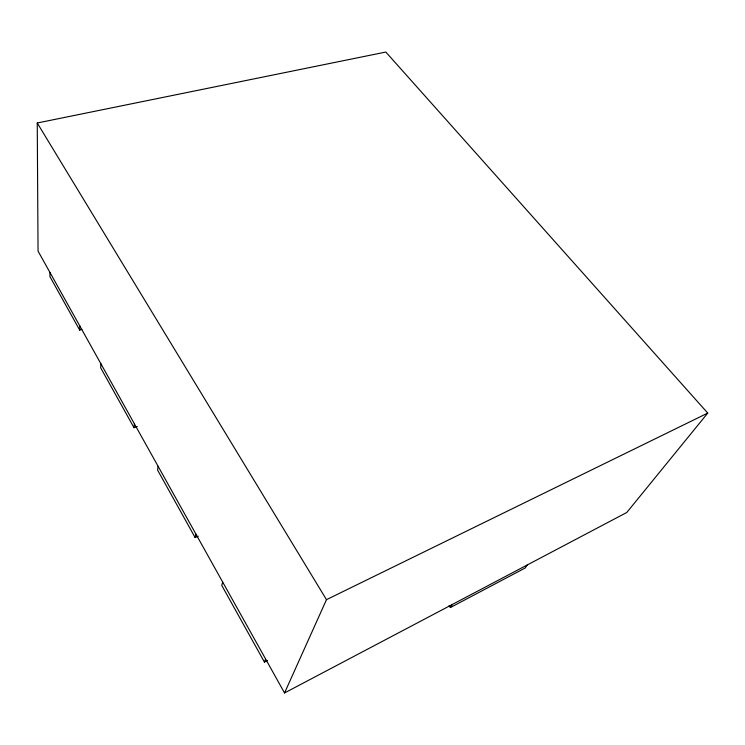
<?xml version="1.0" encoding="UTF-8"?>
<svg xmlns="http://www.w3.org/2000/svg" width="745" height="745" viewBox="0 0 745 745"><rect width="100%" height="100%" fill="white"/><g stroke="black" fill="none" stroke-linecap="round" stroke-linejoin="round"><path stroke-width="1.12" d="M49.943 272.447L49.915 276.581L79.687 330.091L81.894 329.411M79.687 330.091L79.845 326.049M100.929 363.83L100.668 367.788L133.998 427.686L137.248 426.512M133.998 427.686L134.426 423.877M158.108 466.333L157.558 470.03L195.116 537.536L198.319 536.167M195.116 537.536L195.879 534.035M222.69 582.087L221.768 585.43L264.428 662.091L267.539 660.508M264.428 662.091L265.62 659.027M284.543 692.952L326.478 599.669L707.75 413.093L385.826 52.048L37.25 123L38.051 251.121L284.543 692.952L626.787 512.476L707.75 413.093M449.077 605.62L450.362 607.548L452.401 604.437M527.367 564.906L525.057 568.072L450.362 607.548M37.25 123L326.478 599.669"/></g></svg>
